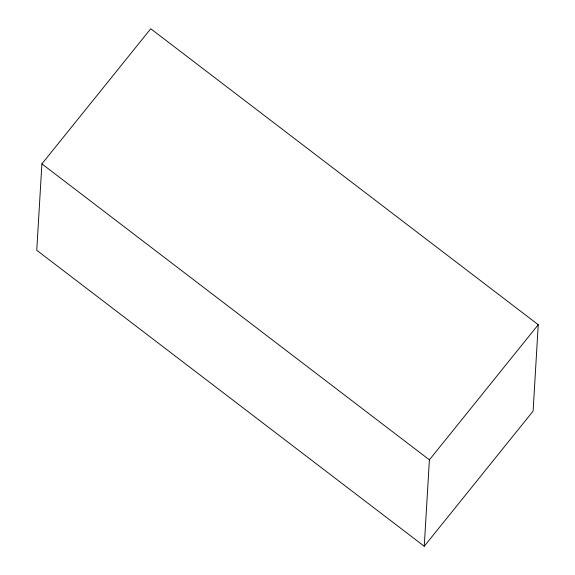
<?xml version="1.0" encoding="UTF-8"?>
<svg xmlns="http://www.w3.org/2000/svg" width="575" height="575" viewBox="0 0 575 575"><rect width="100%" height="100%" fill="white"/><g stroke="black" fill="none" stroke-linecap="round" stroke-linejoin="round"><path stroke-width="0.86" d="M41.903 163.882L36.757 250.283L424.249 546.25L533.097 411.118L538.243 324.717L150.751 28.75L41.903 163.882L429.396 459.849L424.249 546.25M429.396 459.849L538.243 324.717"/></g></svg>
